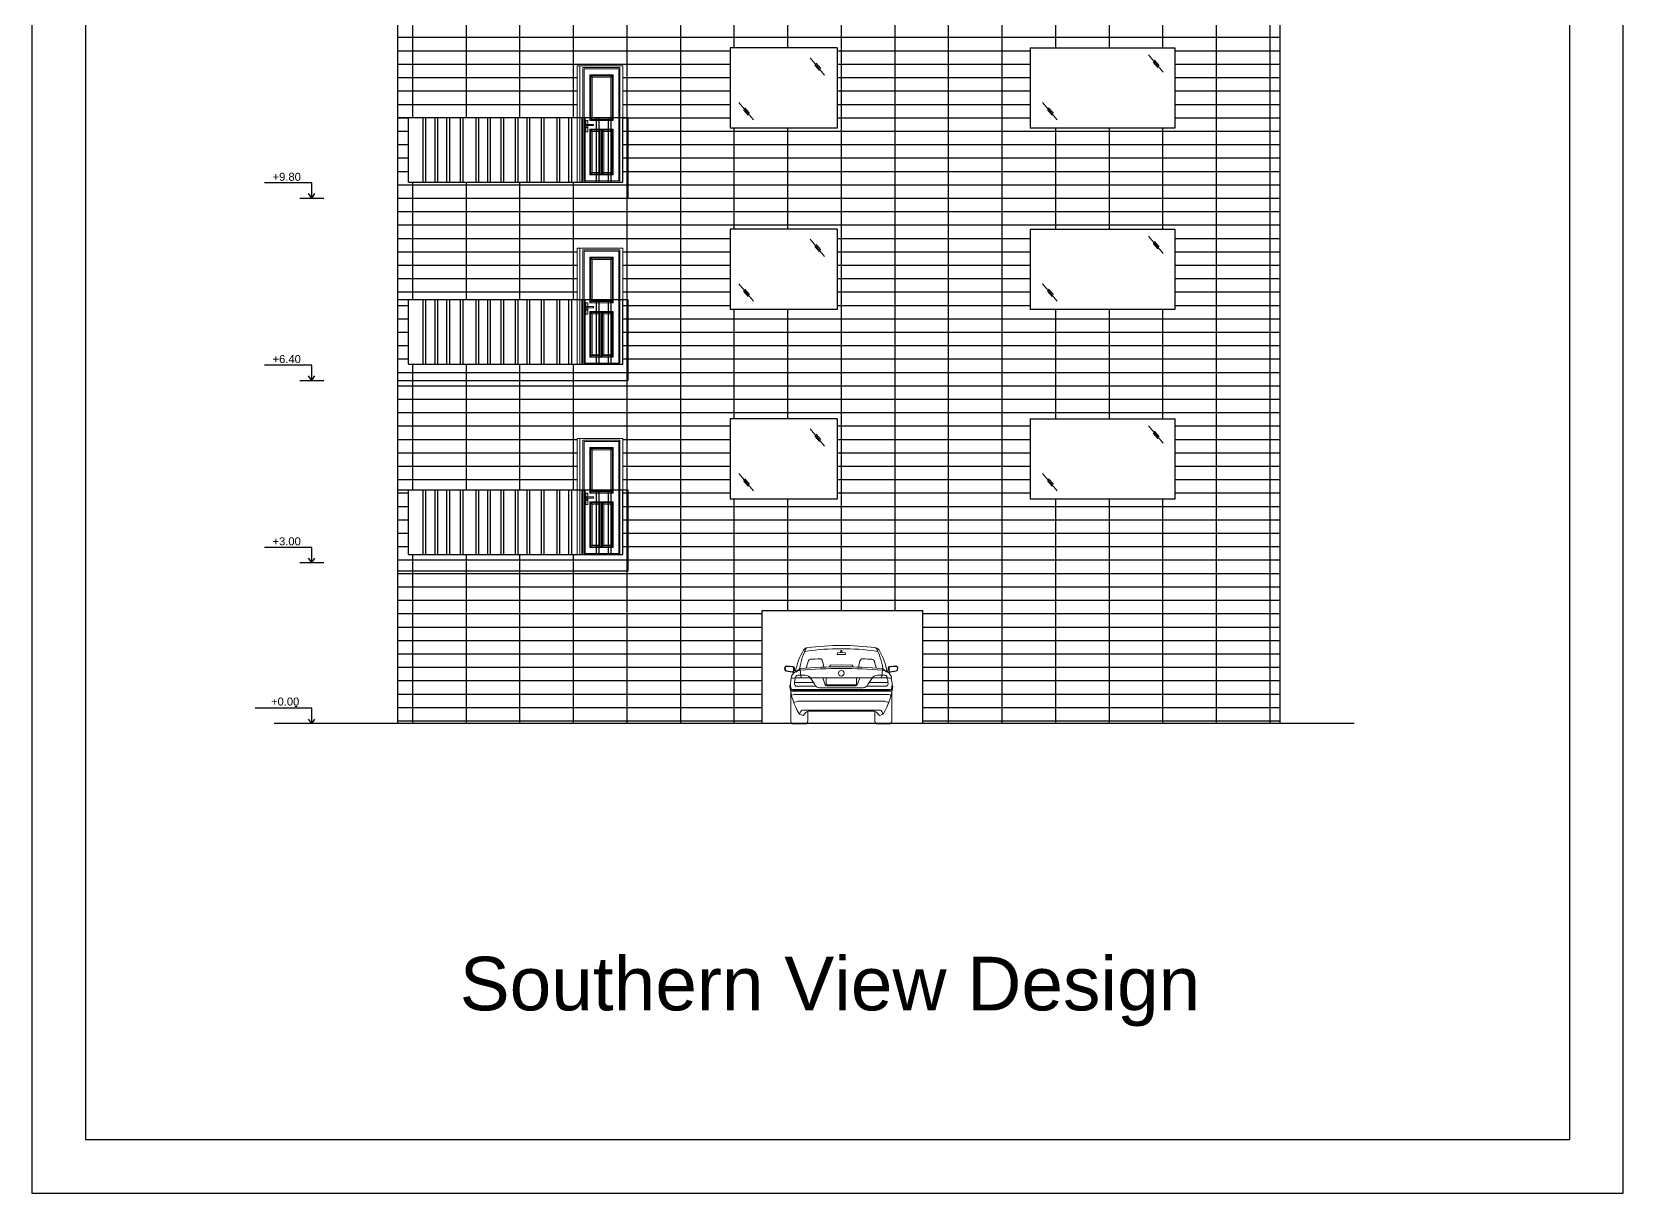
# Model space of a CAD drawing. Header units: metres. Extents: x 118 to 385, y 94 to 136.
# Drawn here: x 354.89 to 384.59, y 93.69 to 115.35 of the extents above; entities that cross this region are included whole.
import ezdxf

# ---------------------------------------------------------------- set-up
doc = ezdxf.new("R2010")
doc.units = ezdxf.units.M
doc.header["$MEASUREMENT"] = 0
for name, color, linetype in [('3', 3, 'Continuous'), ('6', 6, 'Continuous'), ('CENTERLINES', 7, 'Continuous')]:
    doc.layers.add(name, color=color, linetype=linetype)
doc.layers.add('Layer5', color=31, linetype='Continuous', lineweight=9)
doc.styles.get("Standard").update_dxf_attribs({"font": 'arial.ttf'})

# ---------------------------------------------------------------- blocks, each defined once
blk = doc.blocks.new('ACAR')
for p, q in [((-0.323, 0.823), (-0.349, 0.938)), ((-0.072, 1.086), (-0.077, 1.071)), ((-0.068, 1.059), (0, 1.059)), ((-0.021, 1.093), (-0.067, 1.09)), ((-0.007, 1.127), (-0.009, 1.104)), ((0.068, 1.059), (0, 1.059)), ((0.007, 1.127), (0.009, 1.104)), ((0.021, 1.093), (0.067, 1.09)), ((0.072, 1.086), (0.077, 1.071)), ((0.323, 0.823), (0.349, 0.938)), ((-1.047, 0.812), (-1.042, 0.773)), ((-0.909, 0.827), (-1.026, 0.834)), ((-1.026, 0.755), (-0.909, 0.737)), ((-0.933, 0.616), (-0.937, 0.616)), ((-0.892, 0.752), (-0.895, 0.813)), ((0, 0.62), (-0.857, 0.62)), ((-0.674, 0.671), (-0.813, 0.671)), ((-0.776, 0.794), (-0.767, 0.767)), ((-0.774, 0.803), (-0.772, 0.802)), ((-0.767, 0.767), (-0.749, 0.62)), ((-0.496, 0.496), (-0.568, 0.612)), ((-0.299, 0.492), (-0.345, 0.62)), ((-0.285, 0.502), (-0.285, 0.62)), ((-0.209, 0.849), (-0.222, 0.826)), ((0, 0.867), (-0.193, 0.86)), ((0, 0.867), (0.193, 0.86)), ((0, 0.62), (0.857, 0.62)), ((0.209, 0.849), (0.222, 0.826)), ((0.285, 0.502), (0.285, 0.62)), ((0.299, 0.492), (0.345, 0.62)), ((0.496, 0.496), (0.568, 0.612)), ((0.674, 0.671), (0.813, 0.671)), ((0.767, 0.767), (0.749, 0.62)), ((0.776, 0.794), (0.767, 0.767)), ((0.774, 0.803), (0.772, 0.802)), ((0.892, 0.752), (0.895, 0.813)), ((0.909, 0.827), (1.026, 0.834)), ((1.026, 0.755), (0.909, 0.737)), ((0.933, 0.616), (0.937, 0.616)), ((1.047, 0.812), (1.042, 0.773)), ((-0.92, 0.407), (-0.952, 0.401)), ((-0.896, 0.395), (-0.949, 0.385)), ((-0.902, 0.375), (-0.945, 0.366)), ((-0.941, -0.187), (-0.941, 0.346)), ((-0.879, 0.312), (-0.93, 0.299)), ((0, 0.408), (-0.909, 0.408)), ((0, 0.395), (-0.896, 0.395)), ((0, 0.376), (-0.889, 0.376)), ((-0.521, 0.537), (-0.872, 0.537)), ((0, 0.314), (-0.863, 0.314)), ((-0.474, 0.465), (-0.829, 0.465)), ((0, 0.439), (-0.409, 0.439)), ((0, 0.489), (-0.272, 0.489)), ((0, 0.476), (-0.271, 0.476)), ((0, 0.489), (0.272, 0.489)), ((0, 0.476), (0.271, 0.476)), ((0, 0.439), (0.409, 0.439)), ((0, 0.408), (0.909, 0.408)), ((0, 0.395), (0.896, 0.395)), ((0, 0.376), (0.889, 0.376)), ((0, 0.314), (0.863, 0.314)), ((0.474, 0.465), (0.829, 0.465)), ((0.521, 0.537), (0.872, 0.537)), ((0.879, 0.312), (0.93, 0.299)), ((0.896, 0.395), (0.949, 0.385)), ((0.902, 0.375), (0.945, 0.366)), ((0.92, 0.407), (0.952, 0.401)), ((0.941, -0.187), (0.941, 0.346)), ((-0.825, 0.184), (-0.886, 0.161)), ((0, 0.188), (-0.802, 0.188)), ((0, 0.018), (-0.728, 0.018)), ((0, 0), (-0.611, 0)), ((0, 0.188), (0.802, 0.188)), ((0, 0.018), (0.728, 0.018)), ((0, 0), (0.611, 0)), ((0.825, 0.184), (0.886, 0.161)), ((-0.891, -0.238), (-0.677, -0.238)), ((-0.777, -0.054), (-0.757, -0.002)), ((-0.627, -0.187), (-0.627, -0.002)), ((0.627, -0.187), (0.627, -0.002)), ((0.891, -0.238), (0.677, -0.238)), ((0.777, -0.054), (0.757, -0.002))]:
    blk.add_line(p, q)
for points in [[(-0.902, 0.837), (-1.025, 0.844, 0.464713), (-1.057, 0.811), (-1.052, 0.772, 0.336914), (-1.027, 0.746), (-0.881, 0.722)], [(0.902, 0.837), (1.025, 0.844, -0.464713), (1.057, 0.811), (1.052, 0.772, -0.336914), (1.027, 0.746), (0.881, 0.722)]]:
    blk.add_lwpolyline(points, format="xyb")
for centre, radius, start, end in [((-0.052, -2.816), 4.041, 89.2666, 98.2803), ((0.052, -2.816), 4.041, 81.7197, 90.7334), ((0.25, 0.547), 1.122, 148.2567, 170.3602), ((0.532, 0.586), 1.325, 153.1256, 170.9416), ((-0.598, 1.07), 0.125, 114.2727, 147.9429), ((-0.646, 1.069), 0.0517, 95.3452, 165.4082), ((-0.616, 1.059), 0.125, 98.2803, 107.1446), ((-0.052, -2.876), 4.041, 89.2666, 98.5259), ((0.481, 0.599), 1.148, 163.0809, 169.5558), ((-0.569, 0.919), 0.0502, 93.3321, 163.0809), ((-0.009, -8.715), 9.7, 92.3114, 93.3321), ((-0.398, 0.927), 0.0502, 12.7137, 92.3114), ((-0.068, 1.068), 0.00941, 162.4632, 270), ((-0.066, 1.084), 0.00627, 100.9466, 162.4632), ((-0.021, 1.105), 0.0125, 272.7001, 355.9646), ((0, 1.127), 0.00717, 90, 178.4777), ((0.052, -2.876), 4.041, 81.4741, 90.7334), ((0, 1.127), 0.00717, 1.5223, 90), ((0.021, 1.105), 0.0125, 184.0354, 267.2999), ((0.066, 1.084), 0.00627, 17.5368, 79.0534), ((0.068, 1.068), 0.00941, 270, 17.5368), ((0.398, 0.927), 0.0502, 87.6886, 167.2863), ((0.009, -8.715), 9.7, 86.6679, 87.6886), ((0.569, 0.919), 0.0502, 16.9191, 86.6679), ((-0.481, 0.599), 1.148, 10.4442, 16.9191), ((0.616, 1.059), 0.125, 72.8554, 81.7197), ((-0.532, 0.586), 1.325, 9.0584, 26.8744), ((0.598, 1.07), 0.125, 32.0571, 65.7273), ((0.646, 1.069), 0.0517, 14.5918, 84.6548), ((-0.272, 0.538), 1.145, 9.8678, 31.5153), ((-1.027, 0.814), 0.02, 86.8302, 186.4624), ((-1.023, 0.775), 0.02, 186.4624, 260.9399), ((-0.499, 0.498), 0.449, 164.7778, 180.9566), ((-0.781, 0.596), 0.158, 118.5134, 172.665), ((-0.875, 0.209), 0.411, 87.3844, 98.0458), ((-0.91, 0.812), 0.015, 2.571, 86.4627), ((-0.907, 0.752), 0.015, 260.9399, 2.571), ((-0.904, 0.807), 0.03, 357.8689, 86.4627), ((-0.882, 0.712), 0.01, 56.7449, 80.9399), ((-0.424, 0.498), 0.449, 160.8185, 178.5407), ((-1.028, 1.064), 0.372, 297.4849, 311.7816), ((-0.813, 0.633), 0.0376, 90, 160.8185), ((-0.788, 0.796), 0.0125, 311.7816, 350.2116), ((-0.772, 0.735), 0.0314, 94.5292, 103.4183), ((-0.009, -8.903), 9.7, 89.9496, 94.5292), ((-0.764, 0.811), 0.0125, 231.1355, 274.4634), ((-0.009, -8.872), 9.7, 89.9496, 94.4634), ((-0.674, 0.546), 0.125, 31.9122, 90), ((-0.193, 0.841), 0.0188, 92.1733, 152.6842), ((0, 0.708), 0.0521, 90, 270), ((0.009, -8.872), 9.7, 85.5366, 90.0504), ((0.009, -8.903), 9.7, 85.4708, 90.0504), ((0, 0.708), 0.0521, 270, 90), ((0.193, 0.841), 0.0188, 27.3158, 87.8267), ((0.674, 0.546), 0.125, 90, 148.0878), ((0.764, 0.811), 0.0125, 265.5366, 308.8645), ((0.772, 0.735), 0.0314, 76.5817, 85.4708), ((0.788, 0.796), 0.0125, 189.7884, 228.2184), ((1.028, 1.064), 0.372, 228.2184, 242.5151), ((0.813, 0.633), 0.0376, 19.1815, 90), ((0.424, 0.498), 0.449, 1.4593, 19.1815), ((0.781, 0.596), 0.158, 7.335, 61.4866), ((0.875, 0.209), 0.411, 81.9542, 92.6156), ((0.904, 0.807), 0.03, 93.5373, 182.1311), ((0.882, 0.712), 0.01, 99.0601, 123.2551), ((0.907, 0.752), 0.015, 177.429, 279.0601), ((0.91, 0.812), 0.015, 93.5373, 177.429), ((0.499, 0.498), 0.449, 359.0434, 15.2222), ((1.027, 0.814), 0.02, 353.5376, 93.1698), ((1.023, 0.775), 0.02, 279.0601, 353.5376), ((-0.926, 0.464), 0.0351, 130.2778, 186.0921), ((0.354, 0.631), 1.326, 187.3981, 210.552), ((-0.509, 0.534), 0.441, 185.5666, 196.9837), ((-0.909, 0.345), 0.0627, 90, 99.9837), ((-0.889, 0.314), 0.0627, 90, 101.5164), ((-0.863, 0.251), 0.0627, 90, 104.521), ((-0.829, 0.509), 0.0439, 178.5407, 270), ((-0.409, 0.533), 0.0941, 203.0649, 270), ((-0.271, 0.507), 0.0314, 208.5068, 270), ((-0.272, 0.502), 0.0125, 180, 270), ((0.271, 0.507), 0.0314, 270, 331.4932), ((0.272, 0.502), 0.0125, 270, 360), ((0.409, 0.533), 0.0941, 270, 336.9351), ((-0.354, 0.631), 1.326, 329.448, 352.6019), ((0.829, 0.509), 0.0439, 270, 1.4593), ((0.863, 0.251), 0.0627, 75.479, 90), ((0.889, 0.314), 0.0627, 78.4836, 90), ((0.909, 0.345), 0.0627, 80.0163, 90), ((0.509, 0.534), 0.441, 343.0163, 354.4334), ((0.926, 0.464), 0.0351, 353.9079, 49.7222), ((-0.802, 0.125), 0.0627, 90, 110.7649), ((-0.728, -0.014), 0.0314, 90, 158.4736), ((-0.611, -0.063), 0.0627, 90, 123.3828), ((0.611, -0.063), 0.0627, 56.6172, 90), ((0.728, -0.014), 0.0314, 21.5264, 90), ((0.802, 0.125), 0.0627, 69.2351, 90), ((-0.891, -0.187), 0.0502, 180, 270), ((-0.761, -0.027), 0.0314, 210.552, 238.517), ((-0.685, 0.097), 0.177, 238.517, 260.417), ((-0.713, -0.065), 0.0125, 264.2413, 338.0108), ((-0.547, -0.16), 0.179, 123.3828, 149.7296), ((-0.677, -0.187), 0.0502, 270, 0), ((0.677, -0.187), 0.0502, 180, 270), ((0.547, -0.16), 0.179, 30.2704, 56.6172), ((0.713, -0.065), 0.0125, 201.9892, 275.7587), ((0.685, 0.097), 0.177, 279.583, 301.483), ((0.761, -0.027), 0.0314, 301.483, 329.448), ((0.891, -0.187), 0.0502, 270, 0)]:
    blk.add_arc(centre, radius, start, end)
for points in [[(-0.858, 0.734), (-0.876, 0.742), (-0.875, 0.774), (-0.874, 0.806)], [(0.858, 0.734), (0.876, 0.742), (0.875, 0.774), (0.874, 0.806)]]:
    blk.add_open_spline(points, degree=3)
for points in [[(-0.856, 0.734), (-0.85, 0.732), (-0.836, 0.728), (-0.818, 0.756), (-0.795, 0.762), (-0.779, 0.766)], [(0.856, 0.734), (0.85, 0.732), (0.836, 0.728), (0.818, 0.756), (0.795, 0.762), (0.779, 0.766)]]:
    blk.add_open_spline(points, degree=3, knots=[0, 0, 0, 0, 0.0285739, 0.0606288, 0.1378858, 0.1378858, 0.1378858, 0.1378858])

msp = doc.modelspace()

# ---------------------------------------------------------------- hatches: boundary and pattern name
h = msp.add_hatch()
h.set_pattern_fill('GRATE', color=34, scale=8)
h.paths.add_polyline_path([(378.18155, 123.80087), (367.52155, 123.80087), (361.72155, 123.80087), (361.72155, 122.45087), (361.72155, 120.55087), (364.63496, 120.55087), (365.07045, 120.55087), (365.07045, 121.51787), (365.12048, 121.51787), (365.12048, 121.51788), (365.92045, 121.51787), (365.92045, 120.55087), (366.02045, 120.55087), (366.02045, 119.05087), (361.72155, 119.05087), (361.72155, 117.15087), (364.63496, 117.15087), (365.07045, 117.15087), (365.07045, 118.11787), (365.12048, 118.11787), (365.12048, 118.11788), (365.92045, 118.11787), (365.92045, 117.15087), (366.02045, 117.15087), (366.02045, 115.65087), (361.72155, 115.65087), (361.72155, 113.75087), (364.63496, 113.75087), (365.07045, 113.75087), (365.07045, 114.71787), (365.12048, 114.71787), (365.12048, 114.71788), (365.92045, 114.71787), (365.92045, 113.75087), (366.02045, 113.75087), (366.02045, 112.25087), (361.72155, 112.25087), (361.72155, 110.35087), (364.63496, 110.35087), (365.07045, 110.35087), (365.07045, 111.31787), (365.12048, 111.31787), (365.12048, 111.31788), (365.92045, 111.31787), (365.92045, 110.35087), (366.02045, 110.35087), (366.02045, 108.85087), (361.72155, 108.85087), (361.72155, 106.80087), (364.63496, 106.80087), (365.07045, 106.80087), (365.07045, 107.76787), (365.12048, 107.76787), (365.12048, 107.76788), (365.92045, 107.76787), (365.92045, 106.80087), (366.02045, 106.80087), (366.02045, 105.30087), (361.72155, 105.30087), (361.72155, 102.45087), (368.52155, 102.45087), (368.52155, 104.55618), (371.52155, 104.55618), (371.52155, 102.45087), (378.18155, 102.45087)])
h.paths.add_polyline_path([(369.92045, 115.05461), (369.92045, 113.55461), (367.92045, 113.55461), (367.92045, 115.05461)], flags=16)
h.paths.add_polyline_path([(369.92045, 116.96967), (367.92045, 116.96967), (367.92045, 118.46967), (369.92045, 118.46967)], flags=16)
h.paths.add_polyline_path([(373.52045, 115.05461), (376.22045, 115.05461), (376.22045, 113.55461), (373.52045, 113.55461)], flags=16)
h.paths.add_polyline_path([(373.52045, 116.96967), (373.52045, 118.46967), (376.22045, 118.46967), (376.22045, 116.96967)], flags=16)
h.paths.add_polyline_path([(369.92045, 111.67149), (369.92045, 110.17149), (367.92045, 110.17149), (367.92045, 111.67149)], flags=16)
h.paths.add_polyline_path([(373.52045, 111.67149), (376.22045, 111.67149), (376.22045, 110.17149), (373.52045, 110.17149)], flags=16)
h.paths.add_polyline_path([(369.92045, 120.30661), (367.92045, 120.30661), (367.92045, 121.80661), (369.92045, 121.80661)], flags=16)
h.paths.add_polyline_path([(373.52045, 120.30661), (373.52045, 121.80661), (376.22045, 121.80661), (376.22045, 120.30661)], flags=16)
h.paths.add_polyline_path([(369.92045, 108.13281), (369.92045, 106.63281), (367.92045, 106.63281), (367.92045, 108.13281)], flags=16)
h.paths.add_polyline_path([(373.52045, 108.13281), (376.22045, 108.13281), (376.22045, 106.63281), (373.52045, 106.63281)], flags=16)
h.paths.add_polyline_path([(366.02045, 113.75087), (365.92045, 113.75087), (365.92045, 112.55087), (365.07045, 112.55087), (361.92155, 112.55087), (361.92155, 113.75087), (361.72155, 113.75087), (361.72155, 112.25087), (366.02045, 112.25087)], flags=17)
h.paths.add_polyline_path([(366.02045, 110.35087), (365.92045, 110.35087), (365.92045, 109.15087), (361.92155, 109.15087), (361.92155, 110.35087), (361.72155, 110.35087), (361.72155, 108.85087), (366.02045, 108.85087)], flags=17)
h.paths.add_polyline_path([(366.02045, 106.80087), (365.92045, 106.80087), (365.92045, 105.60087), (365.07045, 105.60087), (361.92155, 105.60087), (361.92155, 106.80087), (361.72155, 106.80087), (361.72155, 105.60087), (361.72155, 105.45087), (361.72155, 105.30087), (366.02045, 105.30087)], flags=17)
h.paths.add_polyline_path([(366.02045, 117.15087), (365.92045, 117.15087), (365.92045, 115.95087), (365.07045, 115.95087), (361.92155, 115.95087), (361.92155, 117.15087), (361.72155, 117.15087), (361.72155, 115.65087), (366.02045, 115.65087)], flags=17)
h.paths.add_polyline_path([(366.02045, 120.55087), (365.92045, 120.55087), (365.92045, 119.35087), (365.07045, 119.35087), (361.92155, 119.35087), (361.92155, 120.55087), (361.72155, 120.55087), (361.72155, 119.05087), (366.02045, 119.05087)], flags=17)
h.paths.add_polyline_path([(367.52155, 126.00087), (367.52155, 127.20087), (361.72155, 127.20087), (361.72155, 126.00087), (361.72155, 123.80087), (367.52155, 123.80087)])

# ---------------------------------------------------------------- linework, layer by layer
for p, q in [((354.8899, 135.68933), (354.8899, 93.68933)), ((384.5899, 93.68933), (384.5899, 135.68933)), ((355.8899, 134.68933), (355.8899, 94.68933)), ((383.5899, 134.68933), (383.5899, 94.68933)), ((378.18155, 123.80087), (378.18155, 102.45087)), ((367.92045, 115.05461), (367.92045, 113.55461)), ((369.92045, 115.05461), (367.92045, 115.05461)), ((369.92045, 115.05461), (369.92045, 113.55461)), ((373.52045, 115.05461), (373.52045, 113.55461)), ((373.52045, 115.05461), (376.22045, 115.05461)), ((376.22045, 115.05461), (376.22045, 113.55461)), ((364.63496, 113.75087), (361.72155, 113.75087)), ((361.92155, 112.55087), (361.92155, 113.75087)), ((362.19086, 112.55087), (362.19086, 113.75087)), ((362.24086, 112.55087), (362.24086, 113.75087)), ((362.41808, 112.55087), (362.41808, 113.75087)), ((362.46808, 112.55087), (362.46808, 113.75087)), ((362.63842, 112.55087), (362.63842, 113.75087)), ((362.68842, 112.55087), (362.68842, 113.75087)), ((362.88738, 112.55087), (362.88738, 113.75087)), ((362.93738, 112.55087), (362.93738, 113.75087)), ((363.18117, 112.55087), (363.18117, 113.75087)), ((363.23117, 112.55087), (363.23117, 113.75087)), ((363.40151, 112.55087), (363.40151, 113.75087)), ((363.45151, 112.55087), (363.45151, 113.75087)), ((363.65047, 112.55087), (363.65047, 113.75087)), ((363.70047, 112.55087), (363.70047, 113.75087)), ((363.91565, 112.55087), (363.91565, 113.75087)), ((363.96565, 112.55087), (363.96565, 113.75087)), ((364.136, 112.55087), (364.136, 113.75087)), ((364.186, 112.55087), (364.186, 113.75087)), ((364.40114, 112.55087), (364.40114, 113.75087)), ((364.45114, 112.55087), (364.45114, 113.75087)), ((366.02045, 113.75087), (364.63496, 113.75087)), ((364.69492, 112.55087), (364.69492, 113.75087)), ((364.74492, 112.55087), (364.74492, 113.75087)), ((364.91527, 112.55087), (364.91527, 113.75087)), ((364.96527, 112.55087), (364.96527, 113.75087)), ((365.16423, 112.55087), (365.16423, 113.75087)), ((365.21423, 112.55087), (365.21423, 113.75087)), ((365.42941, 112.55087), (365.42941, 113.75087)), ((365.47941, 112.55087), (365.47941, 113.75087)), ((365.64975, 112.55087), (365.64975, 113.75087)), ((365.69975, 112.55087), (365.69975, 113.75087)), ((365.92045, 112.55087), (365.92045, 113.75087)), ((366.02045, 112.25087), (366.02045, 113.75087)), ((369.92045, 113.55461), (367.92045, 113.55461)), ((376.22045, 113.55461), (373.52045, 113.55461)), ((361.92155, 112.55087), (365.92045, 112.55087)), ((361.72155, 112.25087), (366.02045, 112.25087)), ((367.92045, 111.67149), (367.92045, 110.17149)), ((369.92045, 111.67149), (367.92045, 111.67149)), ((369.92045, 111.67149), (369.92045, 110.17149)), ((373.52045, 111.67149), (373.52045, 110.17149)), ((373.52045, 111.67149), (376.22045, 111.67149)), ((376.22045, 111.67149), (376.22045, 110.17149)), ((364.63496, 110.35087), (361.72155, 110.35087)), ((361.92155, 109.15087), (361.92155, 110.35087)), ((362.19086, 109.15087), (362.19086, 110.35087)), ((362.24086, 109.15087), (362.24086, 110.35087)), ((362.41808, 109.15087), (362.41808, 110.35087)), ((362.46808, 109.15087), (362.46808, 110.35087)), ((362.63842, 109.15087), (362.63842, 110.35087)), ((362.68842, 109.15087), (362.68842, 110.35087)), ((362.88738, 109.15087), (362.88738, 110.35087)), ((362.93738, 109.15087), (362.93738, 110.35087)), ((363.18117, 109.15087), (363.18117, 110.35087)), ((363.23117, 109.15087), (363.23117, 110.35087)), ((363.40151, 109.15087), (363.40151, 110.35087)), ((363.45151, 109.15087), (363.45151, 110.35087)), ((363.65047, 109.15087), (363.65047, 110.35087)), ((363.70047, 109.15087), (363.70047, 110.35087)), ((363.91565, 109.15087), (363.91565, 110.35087)), ((363.96565, 109.15087), (363.96565, 110.35087)), ((364.136, 109.15087), (364.136, 110.35087)), ((364.186, 109.15087), (364.186, 110.35087)), ((364.40114, 109.15087), (364.40114, 110.35087)), ((364.45114, 109.15087), (364.45114, 110.35087)), ((366.02045, 110.35087), (364.63496, 110.35087)), ((364.69492, 109.15087), (364.69492, 110.35087)), ((364.74492, 109.15087), (364.74492, 110.35087)), ((364.91527, 109.15087), (364.91527, 110.35087)), ((364.96527, 109.15087), (364.96527, 110.35087)), ((365.16423, 109.15087), (365.16423, 110.35087)), ((365.21423, 109.15087), (365.21423, 110.35087)), ((365.42941, 109.15087), (365.42941, 110.35087)), ((365.47941, 109.15087), (365.47941, 110.35087)), ((365.64975, 109.15087), (365.64975, 110.35087)), ((365.69975, 109.15087), (365.69975, 110.35087)), ((365.92045, 109.15087), (365.92045, 110.35087)), ((366.02045, 108.85087), (366.02045, 110.35087)), ((369.92045, 110.17149), (367.92045, 110.17149)), ((376.22045, 110.17149), (373.52045, 110.17149)), ((361.92155, 109.15087), (365.92045, 109.15087)), ((361.72155, 108.85087), (366.02045, 108.85087)), ((367.92045, 108.13281), (367.92045, 106.63281)), ((369.92045, 108.13281), (367.92045, 108.13281)), ((369.92045, 108.13281), (369.92045, 106.63281)), ((373.52045, 108.13281), (373.52045, 106.63281)), ((373.52045, 108.13281), (376.22045, 108.13281)), ((376.22045, 108.13281), (376.22045, 106.63281)), ((364.63496, 106.80087), (361.72155, 106.80087)), ((361.72155, 105.60087), (361.72155, 106.80087)), ((361.92155, 105.60087), (361.92155, 106.80087)), ((362.19086, 105.60087), (362.19086, 106.80087)), ((362.24086, 105.60087), (362.24086, 106.80087)), ((362.41808, 105.60087), (362.41808, 106.80087)), ((362.46808, 105.60087), (362.46808, 106.80087)), ((362.63842, 105.60087), (362.63842, 106.80087)), ((362.68842, 105.60087), (362.68842, 106.80087)), ((362.88738, 105.60087), (362.88738, 106.80087)), ((362.93738, 105.60087), (362.93738, 106.80087)), ((363.18117, 105.60087), (363.18117, 106.80087)), ((363.23117, 105.60087), (363.23117, 106.80087)), ((363.40151, 105.60087), (363.40151, 106.80087)), ((363.45151, 105.60087), (363.45151, 106.80087)), ((363.65047, 105.60087), (363.65047, 106.80087)), ((363.70047, 105.60087), (363.70047, 106.80087)), ((363.91565, 105.60087), (363.91565, 106.80087)), ((363.96565, 105.60087), (363.96565, 106.80087)), ((364.136, 105.60087), (364.136, 106.80087)), ((364.186, 105.60087), (364.186, 106.80087)), ((364.40114, 105.60087), (364.40114, 106.80087)), ((364.45114, 105.60087), (364.45114, 106.80087)), ((366.02045, 106.80087), (364.63496, 106.80087)), ((364.69492, 105.60087), (364.69492, 106.80087)), ((364.74492, 105.60087), (364.74492, 106.80087)), ((364.91527, 105.60087), (364.91527, 106.80087)), ((364.96527, 105.60087), (364.96527, 106.80087)), ((365.16423, 105.60087), (365.16423, 106.80087)), ((365.21423, 105.60087), (365.21423, 106.80087)), ((365.42941, 105.60087), (365.42941, 106.80087)), ((365.47941, 105.60087), (365.47941, 106.80087)), ((365.64975, 105.60087), (365.64975, 106.80087)), ((365.69975, 105.60087), (365.69975, 106.80087)), ((365.92045, 105.60087), (365.92045, 106.80087)), ((366.02045, 105.30087), (366.02045, 106.80087)), ((369.92045, 106.63281), (367.92045, 106.63281)), ((376.22045, 106.63281), (373.52045, 106.63281)), ((361.92155, 105.60087), (365.92045, 105.60087)), ((361.72155, 105.30087), (366.02045, 105.30087)), ((368.52155, 102.45087), (368.52155, 104.55618)), ((368.52155, 104.55618), (371.52155, 104.55618)), ((371.52155, 102.45087), (371.52155, 104.55618)), ((379.56889, 102.45087), (359.41392, 102.45087)), ((367.52155, 102.45087), (367.22155, 102.45087)), ((355.8899, 94.68933), (383.5899, 94.68933)), ((354.8899, 93.68933), (384.5899, 93.68933))]:
    msp.add_line(p, q)
at = {"layer": '3', "color": 7, "lineweight": 0}
for p, q in [((369.41372, 114.86954), (369.68619, 114.54723)), ((369.50232, 114.73384), (369.59059, 114.6325)), ((369.52632, 114.7702), (369.61459, 114.66886)), ((375.72935, 114.92343), (376.00182, 114.60112)), ((375.81795, 114.78773), (375.90622, 114.68639)), ((375.84195, 114.82409), (375.93022, 114.72275)), ((368.08449, 114.03457), (368.35695, 113.71226)), ((368.17308, 113.89887), (368.26136, 113.79753)), ((368.19708, 113.93523), (368.28536, 113.83389)), ((373.75468, 114.03444), (374.02714, 113.71212)), ((373.84327, 113.89873), (373.93155, 113.79739)), ((373.86727, 113.93509), (373.95555, 113.83375)), ((369.41372, 111.48642), (369.68619, 111.1641)), ((369.52632, 111.38708), (369.61459, 111.28573)), ((375.72935, 111.54031), (376.00182, 111.21799)), ((375.81795, 111.4046), (375.90622, 111.30326)), ((375.84195, 111.44097), (375.93022, 111.33962)), ((369.50232, 111.35071), (369.59059, 111.24937)), ((368.08449, 110.65145), (368.35695, 110.32913)), ((368.17308, 110.51574), (368.26136, 110.4144)), ((368.19708, 110.5521), (368.28536, 110.45076)), ((373.75468, 110.65131), (374.02714, 110.329)), ((373.84327, 110.51561), (373.93155, 110.41427)), ((373.86727, 110.55197), (373.95555, 110.45063)), ((369.41372, 107.94775), (369.68619, 107.62543)), ((369.50232, 107.81204), (369.59059, 107.7107)), ((369.52632, 107.8484), (369.61459, 107.74706)), ((375.72935, 108.00164), (376.00182, 107.67932)), ((375.81795, 107.86593), (375.90622, 107.76459)), ((375.84195, 107.90229), (375.93022, 107.80095)), ((368.08449, 107.11278), (368.35695, 106.79046)), ((368.17308, 106.97707), (368.26136, 106.87573)), ((368.19708, 107.01343), (368.28536, 106.91209)), ((373.75468, 107.11264), (374.02714, 106.79032)), ((373.84327, 106.97693), (373.93155, 106.87559)), ((373.86727, 107.0133), (373.95555, 106.91195))]:
    msp.add_line(p, q, dxfattribs=at)
at = {"layer": '6'}
for p, q in [((360.1156, 112.53643), (359.23497, 112.53643)), ((360.1156, 112.25087), (360.05603, 112.33664)), ((360.1156, 112.25087), (360.1156, 112.53643)), ((360.1156, 112.25087), (360.17382, 112.33465)), ((359.89406, 112.25087), (360.34001, 112.25087)), ((360.1156, 109.13643), (359.23497, 109.13643)), ((360.1156, 108.85087), (360.1156, 109.13643)), ((359.89406, 108.85087), (360.34001, 108.85087)), ((360.1156, 108.85087), (360.05603, 108.93664)), ((360.1156, 108.85087), (360.17382, 108.93465)), ((360.11416, 105.73643), (359.23353, 105.73643)), ((360.11416, 105.45087), (360.11416, 105.73643)), ((359.89262, 105.45087), (360.33857, 105.45087)), ((360.11416, 105.45087), (360.05459, 105.53664)), ((360.11416, 105.45087), (360.17239, 105.53465)), ((360.1156, 102.73643), (359.05891, 102.73643)), ((360.11574, 102.44811), (360.05617, 102.53389)), ((360.1156, 102.45087), (360.1156, 102.73643)), ((360.11574, 102.44811), (360.17396, 102.5319))]:
    msp.add_line(p, q, dxfattribs=at)
at = {"layer": 'CENTERLINES', "color": 7, "ltscale": 0.5}
for p, q in [((361.72155, 112.25087), (361.72155, 115.65087)), ((361.72155, 108.85087), (361.72155, 112.25087)), ((361.72155, 105.45087), (361.72155, 108.85087)), ((361.72155, 102.45087), (361.72155, 105.45087)), ((361.22155, 102.45087), (361.22155, 102.45087)), ((361.22155, 102.45087), (361.22155, 102.45087))]:
    msp.add_line(p, q, dxfattribs=at)
at = {"layer": 'Layer5'}
for p, q in [((365.07045, 114.71787), (365.92045, 114.71787)), ((365.07045, 114.71787), (365.07045, 112.55087)), ((365.12048, 114.71788), (365.12045, 112.55087)), ((365.12048, 114.71788), (365.92048, 114.71787)), ((365.17577, 114.68487), (365.17577, 112.55087)), ((365.86513, 114.68487), (365.17577, 114.68487)), ((365.19777, 112.57287), (365.19777, 114.66287)), ((365.19777, 114.66287), (365.84313, 114.66287)), ((365.84313, 112.57287), (365.84313, 114.66287)), ((365.86513, 114.68487), (365.86513, 112.55087)), ((365.92045, 114.71787), (365.92045, 112.55087)), ((365.30208, 114.55187), (365.30208, 113.69782)), ((365.30208, 114.55187), (365.34608, 114.50787)), ((365.74062, 114.55187), (365.30208, 114.55187)), ((365.32408, 114.52987), (365.32408, 113.71982)), ((365.71862, 114.52987), (365.32408, 114.52987)), ((365.34608, 114.50787), (365.34608, 113.74182)), ((365.69662, 114.50787), (365.34608, 114.50787)), ((365.74062, 114.55187), (365.69662, 114.50787)), ((365.69662, 113.74182), (365.69662, 114.50787)), ((365.71862, 113.71982), (365.71862, 114.52987)), ((365.74062, 114.55187), (365.74062, 113.69782)), ((365.2285, 113.69664), (365.2285, 113.48764)), ((365.267, 113.69664), (365.2285, 113.69664)), ((365.267, 113.48764), (365.2285, 113.48764)), ((365.3656, 113.62737), (365.24707, 113.62737)), ((365.24707, 113.60586), (365.3656, 113.60586)), ((365.267, 113.69664), (365.267, 113.62737)), ((365.267, 113.60586), (365.267, 113.48764)), ((365.34608, 113.74182), (365.30208, 113.69782)), ((365.30208, 113.69782), (365.74062, 113.69782)), ((365.30208, 112.68386), (365.30208, 113.53791)), ((365.30208, 113.53791), (365.72135, 113.53791)), ((365.34608, 113.49391), (365.30208, 113.53791)), ((365.32408, 113.71982), (365.71862, 113.71982)), ((365.32408, 112.70586), (365.32408, 113.51591)), ((365.32408, 113.51591), (365.49935, 113.51591)), ((365.34608, 113.74182), (365.69662, 113.74182)), ((365.34608, 112.72786), (365.34608, 113.49391)), ((365.34608, 113.49391), (365.47735, 113.49391)), ((365.3722, 113.61246), (365.3722, 113.62077)), ((365.47735, 113.49391), (365.52135, 113.53791)), ((365.47735, 113.49391), (365.47735, 112.72786)), ((365.49935, 113.51591), (365.49935, 112.70586)), ((365.52135, 112.68386), (365.52135, 113.53791)), ((365.52135, 113.53791), (365.52135, 112.68386)), ((365.52135, 113.53791), (365.74062, 113.53791)), ((365.56535, 113.49391), (365.52135, 113.53791)), ((365.54335, 112.70586), (365.54335, 113.51591)), ((365.54335, 113.51591), (365.71862, 113.51591)), ((365.56535, 112.72786), (365.56535, 113.49391)), ((365.56535, 113.49391), (365.69662, 113.49391)), ((365.69662, 113.74182), (365.74062, 113.69782)), ((365.69662, 113.49391), (365.74062, 113.53791)), ((365.69662, 113.49391), (365.69662, 112.72786)), ((365.71862, 113.51591), (365.71862, 112.70586)), ((365.74062, 113.53791), (365.74062, 112.68386)), ((365.19777, 112.57287), (365.84313, 112.57287)), ((365.30208, 112.68386), (365.34608, 112.72786)), ((365.52135, 112.68386), (365.30208, 112.68386)), ((365.49935, 112.70586), (365.32408, 112.70586)), ((365.47735, 112.72786), (365.34608, 112.72786)), ((365.52135, 112.68386), (365.47735, 112.72786)), ((365.52135, 112.68386), (365.56535, 112.72786)), ((365.74062, 112.68386), (365.52135, 112.68386)), ((365.71862, 112.70586), (365.54335, 112.70586)), ((365.69662, 112.72786), (365.56535, 112.72786)), ((365.74062, 112.68386), (365.69662, 112.72786)), ((365.07045, 112.55087), (365.92045, 112.55087)), ((365.07045, 111.31787), (365.92045, 111.31787)), ((365.07045, 111.31787), (365.07045, 109.15087)), ((365.12048, 111.31788), (365.12045, 109.15087)), ((365.12048, 111.31788), (365.92048, 111.31787)), ((365.17577, 111.28487), (365.17577, 109.15087)), ((365.86513, 111.28487), (365.17577, 111.28487)), ((365.19777, 109.17287), (365.19777, 111.26287)), ((365.19777, 111.26287), (365.84313, 111.26287)), ((365.30208, 111.15187), (365.30208, 110.29782)), ((365.30208, 111.15187), (365.34608, 111.10787)), ((365.74062, 111.15187), (365.30208, 111.15187)), ((365.32408, 111.12987), (365.32408, 110.31982)), ((365.71862, 111.12987), (365.32408, 111.12987)), ((365.34608, 111.10787), (365.34608, 110.34182)), ((365.69662, 111.10787), (365.34608, 111.10787)), ((365.74062, 111.15187), (365.69662, 111.10787)), ((365.69662, 110.34182), (365.69662, 111.10787)), ((365.71862, 110.31982), (365.71862, 111.12987)), ((365.74062, 111.15187), (365.74062, 110.29782)), ((365.84313, 109.17287), (365.84313, 111.26287)), ((365.86513, 111.28487), (365.86513, 109.15087)), ((365.92045, 111.31787), (365.92045, 109.15087)), ((365.2285, 110.29664), (365.2285, 110.08764)), ((365.267, 110.29664), (365.2285, 110.29664)), ((365.3656, 110.22737), (365.24707, 110.22737)), ((365.24707, 110.20586), (365.3656, 110.20586)), ((365.267, 110.29664), (365.267, 110.22737)), ((365.267, 110.20586), (365.267, 110.08764)), ((365.34608, 110.34182), (365.30208, 110.29782)), ((365.30208, 110.29782), (365.74062, 110.29782)), ((365.32408, 110.31982), (365.71862, 110.31982)), ((365.34608, 110.34182), (365.69662, 110.34182)), ((365.3722, 110.21246), (365.3722, 110.22077)), ((365.69662, 110.34182), (365.74062, 110.29782)), ((365.267, 110.08764), (365.2285, 110.08764)), ((365.30208, 109.28386), (365.30208, 110.13791)), ((365.30208, 110.13791), (365.72135, 110.13791)), ((365.34608, 110.09391), (365.30208, 110.13791)), ((365.32408, 109.30586), (365.32408, 110.11591)), ((365.32408, 110.11591), (365.49935, 110.11591)), ((365.34608, 109.32786), (365.34608, 110.09391)), ((365.34608, 110.09391), (365.47735, 110.09391)), ((365.47735, 110.09391), (365.52135, 110.13791)), ((365.47735, 110.09391), (365.47735, 109.32786)), ((365.49935, 110.11591), (365.49935, 109.30586)), ((365.52135, 109.28386), (365.52135, 110.13791)), ((365.52135, 110.13791), (365.52135, 109.28386)), ((365.52135, 110.13791), (365.74062, 110.13791)), ((365.56535, 110.09391), (365.52135, 110.13791)), ((365.54335, 109.30586), (365.54335, 110.11591)), ((365.54335, 110.11591), (365.71862, 110.11591)), ((365.56535, 109.32786), (365.56535, 110.09391)), ((365.56535, 110.09391), (365.69662, 110.09391)), ((365.69662, 110.09391), (365.74062, 110.13791)), ((365.69662, 110.09391), (365.69662, 109.32786)), ((365.71862, 110.11591), (365.71862, 109.30586)), ((365.74062, 110.13791), (365.74062, 109.28386)), ((365.30208, 109.28386), (365.34608, 109.32786)), ((365.49935, 109.30586), (365.32408, 109.30586)), ((365.47735, 109.32786), (365.34608, 109.32786)), ((365.52135, 109.28386), (365.47735, 109.32786)), ((365.52135, 109.28386), (365.56535, 109.32786)), ((365.71862, 109.30586), (365.54335, 109.30586)), ((365.69662, 109.32786), (365.56535, 109.32786)), ((365.74062, 109.28386), (365.69662, 109.32786)), ((365.07045, 109.15087), (365.92045, 109.15087)), ((365.19777, 109.17287), (365.84313, 109.17287)), ((365.52135, 109.28386), (365.30208, 109.28386)), ((365.74062, 109.28386), (365.52135, 109.28386)), ((365.07045, 107.76787), (365.92045, 107.76787)), ((365.07045, 107.76787), (365.07045, 105.60087)), ((365.12048, 107.76788), (365.12045, 105.60087)), ((365.12048, 107.76788), (365.92048, 107.76787)), ((365.17577, 107.73487), (365.17577, 105.60087)), ((365.86513, 107.73487), (365.17577, 107.73487)), ((365.19777, 105.62287), (365.19777, 107.71287)), ((365.19777, 107.71287), (365.84313, 107.71287)), ((365.30208, 107.60187), (365.30208, 106.74782)), ((365.30208, 107.60187), (365.34608, 107.55787)), ((365.74062, 107.60187), (365.30208, 107.60187)), ((365.32408, 107.57987), (365.32408, 106.76982)), ((365.71862, 107.57987), (365.32408, 107.57987)), ((365.34608, 107.55787), (365.34608, 106.79182)), ((365.69662, 107.55787), (365.34608, 107.55787)), ((365.74062, 107.60187), (365.69662, 107.55787)), ((365.69662, 106.79182), (365.69662, 107.55787)), ((365.71862, 106.76982), (365.71862, 107.57987)), ((365.74062, 107.60187), (365.74062, 106.74782)), ((365.84313, 105.62287), (365.84313, 107.71287)), ((365.86513, 107.73487), (365.86513, 105.60087)), ((365.92045, 107.76787), (365.92045, 105.60087)), ((365.2285, 106.74664), (365.2285, 106.53764)), ((365.267, 106.74664), (365.2285, 106.74664)), ((365.3656, 106.67737), (365.24707, 106.67737)), ((365.24707, 106.65586), (365.3656, 106.65586)), ((365.267, 106.74664), (365.267, 106.67737)), ((365.267, 106.65586), (365.267, 106.53764)), ((365.34608, 106.79182), (365.30208, 106.74782)), ((365.30208, 106.74782), (365.74062, 106.74782)), ((365.32408, 106.76982), (365.71862, 106.76982)), ((365.34608, 106.79182), (365.69662, 106.79182)), ((365.3722, 106.66246), (365.3722, 106.67077)), ((365.69662, 106.79182), (365.74062, 106.74782)), ((365.267, 106.53764), (365.2285, 106.53764)), ((365.30208, 105.73386), (365.30208, 106.58791)), ((365.30208, 106.58791), (365.72135, 106.58791)), ((365.34608, 106.54391), (365.30208, 106.58791)), ((365.32408, 105.75586), (365.32408, 106.56591)), ((365.32408, 106.56591), (365.49935, 106.56591)), ((365.34608, 105.77786), (365.34608, 106.54391)), ((365.34608, 106.54391), (365.47735, 106.54391)), ((365.47735, 106.54391), (365.52135, 106.58791)), ((365.47735, 106.54391), (365.47735, 105.77786)), ((365.49935, 106.56591), (365.49935, 105.75586)), ((365.52135, 105.73386), (365.52135, 106.58791)), ((365.52135, 106.58791), (365.52135, 105.73386)), ((365.52135, 106.58791), (365.74062, 106.58791)), ((365.56535, 106.54391), (365.52135, 106.58791)), ((365.54335, 105.75586), (365.54335, 106.56591)), ((365.54335, 106.56591), (365.71862, 106.56591)), ((365.56535, 105.77786), (365.56535, 106.54391)), ((365.56535, 106.54391), (365.69662, 106.54391)), ((365.69662, 106.54391), (365.74062, 106.58791)), ((365.69662, 106.54391), (365.69662, 105.77786)), ((365.71862, 106.56591), (365.71862, 105.75586)), ((365.74062, 106.58791), (365.74062, 105.73386)), ((365.30208, 105.73386), (365.34608, 105.77786)), ((365.52135, 105.73386), (365.30208, 105.73386)), ((365.49935, 105.75586), (365.32408, 105.75586)), ((365.47735, 105.77786), (365.34608, 105.77786)), ((365.52135, 105.73386), (365.47735, 105.77786)), ((365.52135, 105.73386), (365.56535, 105.77786)), ((365.74062, 105.73386), (365.52135, 105.73386)), ((365.71862, 105.75586), (365.54335, 105.75586)), ((365.69662, 105.77786), (365.56535, 105.77786)), ((365.74062, 105.73386), (365.69662, 105.77786)), ((365.07045, 105.60087), (365.92045, 105.60087)), ((365.19777, 105.62287), (365.84313, 105.62287))]:
    msp.add_line(p, q, dxfattribs=at)
for centre in [(365.24697, 113.61657), (365.24697, 110.21657), (365.24697, 106.66657)]:
    msp.add_circle(centre, 0.01075, dxfattribs=at)
for centre, radius, start, end in [((365.24998, 113.56555), 0.00486, 104.795702, 76.936038), ((365.24986, 113.57333), 0.00328, 291.767678, 249.964061), ((365.3656, 113.62077), 0.0066, 0, 90), ((365.3656, 113.61246), 0.0066, 270, 0), ((365.3656, 110.22077), 0.0066, 0, 90), ((365.3656, 110.21246), 0.0066, 270, 0), ((365.24998, 110.16555), 0.00486, 104.795702, 76.936038), ((365.24986, 110.17333), 0.00328, 291.767678, 249.964061), ((365.24986, 106.62333), 0.00328, 291.767678, 249.964061), ((365.3656, 106.67077), 0.0066, 0, 90), ((365.3656, 106.66246), 0.0066, 270, 0), ((365.24998, 106.61555), 0.00486, 104.795702, 76.936038)]:
    msp.add_arc(centre, radius, start, end, dxfattribs=at)

# ---------------------------------------------------------------- block references
msp.add_blockref('ACAR', (369.99738, 102.67963), dxfattribs=at)

# ---------------------------------------------------------------- texts
at = {"insert": (362.87617, 98.09911), "char_height": 1, "attachment_point": 1}
msp.add_mtext_dynamic_manual_height_columns('Southern View Design', width=14.3366131, gutter_width=1, heights=[2.53347], dxfattribs=at)
at = {"layer": '6', "char_height": 0.1493721, "attachment_point": 7}
for s, insert in [('\\pxt49,51;+9.80', (359.38339, 112.57214)), ('\\pxt49,51;+6.40', (359.38339, 109.17214)), ('\\pxt49,51;+3.00', (359.38195, 105.77214)), ('\\pxt49,51;+0.00', (359.35372, 102.78269)), ('\\pxt49,51;-', (359.78314, 102.71193))]:
    msp.add_mtext_dynamic_manual_height_columns(s, width=8.059475, gutter_width=7.41992, heights=[0], dxfattribs=dict(at, insert=insert))

doc.saveas('drawing.dxf')
